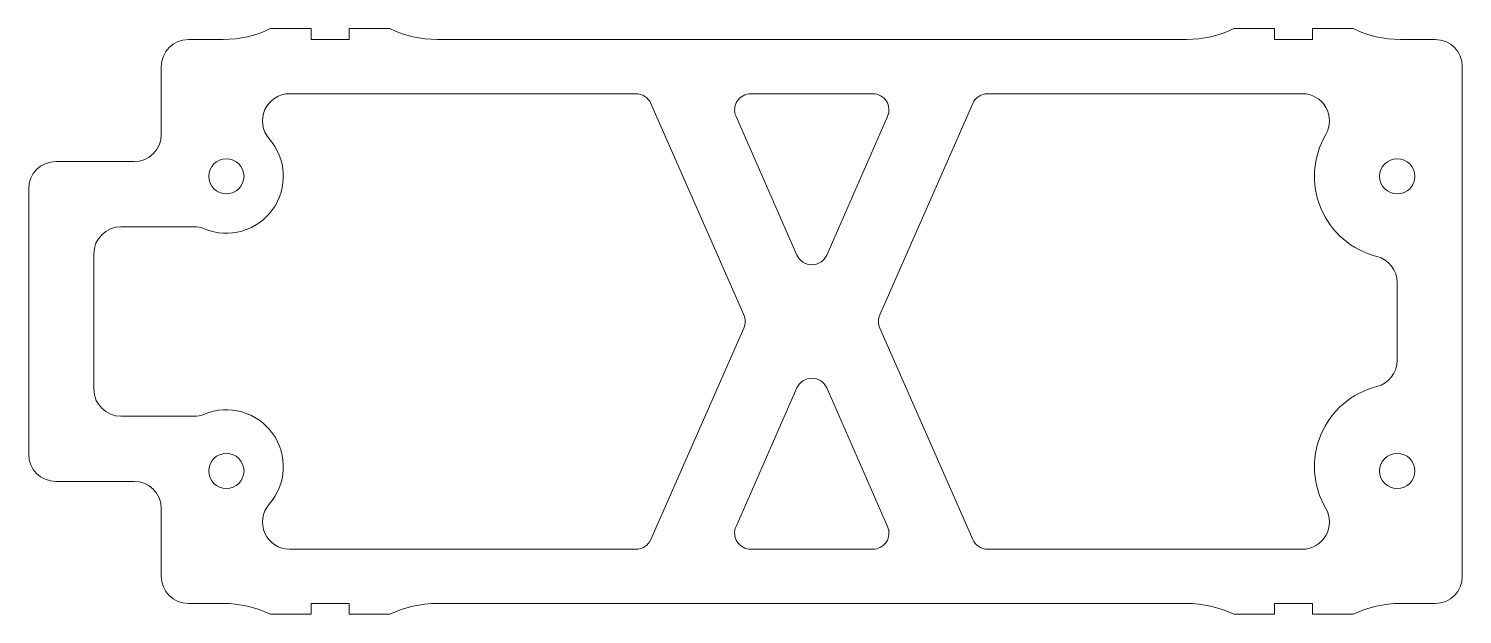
# Model space of a CAD drawing. Header units: inches. Extents: x -2.95 to -0.31, y -0.09 to 0.99.
import ezdxf

# ---------------------------------------------------------------- set-up
doc = ezdxf.new("R2010")
doc.units = ezdxf.units.IN
doc.header["$MEASUREMENT"] = 0

msp = doc.modelspace()

# ---------------------------------------------------------------- linework, layer by layer
at = {"color": 7, "linetype": 'Continuous', "lineweight": 15}
for p, q in [((-2.4264, 0.9928), (-2.5014, 0.9928)), ((-2.4264, 0.9728), (-2.4264, 0.9928)), ((-2.3564, 0.9928), (-2.3564, 0.9728)), ((-2.2814, 0.9928), (-2.3564, 0.9928)), ((-0.6514, 0.9928), (-0.7264, 0.9928)), ((-0.6514, 0.9728), (-0.6514, 0.9928)), ((-0.5814, 0.9928), (-0.5814, 0.9728)), ((-0.5064, 0.9928), (-0.5814, 0.9928)), ((-2.5886, 0.9728), (-2.6527, 0.9728)), ((-2.3564, 0.9728), (-2.4264, 0.9728)), ((-0.8136, 0.9728), (-2.1943, 0.9728)), ((-0.5814, 0.9728), (-0.6514, 0.9728)), ((-0.3552, 0.9728), (-0.4193, 0.9728)), ((-2.7027, 0.9228), (-2.7027, 0.7975)), ((-0.3052, -0.0172), (-0.3052, 0.9228)), ((-1.828, 0.8728), (-2.4662, 0.8728)), ((-1.3917, 0.8728), (-1.6161, 0.8728)), ((-0.5999, 0.8728), (-1.1798, 0.8728)), ((-1.6292, 0.4648), (-1.8006, 0.8548)), ((-1.2073, 0.8548), (-1.3786, 0.4648)), ((-1.6436, 0.8307), (-1.5314, 0.5753)), ((-1.4765, 0.5753), (-1.3643, 0.8307)), ((-2.7527, 0.7475), (-2.897, 0.7475)), ((-2.947, 0.6975), (-2.947, 0.208)), ((-2.6426, 0.6275), (-2.777, 0.6275)), ((-2.827, 0.5775), (-2.827, 0.328)), ((-0.4252, 0.3812), (-0.4252, 0.5243)), ((-1.8006, 0.0507), (-1.6292, 0.4407)), ((-1.3786, 0.4407), (-1.2073, 0.0507)), ((-1.5314, 0.3302), (-1.6436, 0.0748)), ((-1.3643, 0.0748), (-1.4765, 0.3302)), ((-2.777, 0.278), (-2.6426, 0.278)), ((-2.897, 0.158), (-2.7527, 0.158)), ((-2.7027, 0.108), (-2.7027, -0.0172)), ((-2.4662, 0.0328), (-1.828, 0.0328)), ((-1.6161, 0.0328), (-1.3917, 0.0328)), ((-1.1798, 0.0328), (-0.5999, 0.0328)), ((-2.6527, -0.0672), (-2.5886, -0.0672)), ((-2.4264, -0.0672), (-2.3564, -0.0672)), ((-2.4264, -0.0872), (-2.4264, -0.0672)), ((-2.3564, -0.0672), (-2.3564, -0.0872)), ((-2.1943, -0.0672), (-0.8136, -0.0672)), ((-0.6514, -0.0672), (-0.5814, -0.0672)), ((-0.6514, -0.0872), (-0.6514, -0.0672)), ((-0.5814, -0.0672), (-0.5814, -0.0872)), ((-0.4193, -0.0672), (-0.3552, -0.0672)), ((-2.5014, -0.0872), (-2.4264, -0.0872)), ((-2.3564, -0.0872), (-2.2814, -0.0872)), ((-0.7264, -0.0872), (-0.6514, -0.0872)), ((-0.5814, -0.0872), (-0.5064, -0.0872))]:
    msp.add_line(p, q, dxfattribs=at)
for centre in [(-2.5827, 0.7205), (-0.4252, 0.7205), (-2.5827, 0.1772), (-0.4252, 0.1772)]:
    msp.add_circle(centre, 0.0325, dxfattribs=at)
for centre, radius, start, end in [((-2.5886, 1.1728), 0.2, 270, 295.8419), ((-2.1943, 1.1728), 0.2, 244.1581, 270), ((-0.8136, 1.1728), 0.2, 270, 295.8419), ((-0.4193, 1.1728), 0.2, 244.1581, 270), ((-2.6527, 0.9228), 0.05, 90, 180), ((-0.3552, 0.9228), 0.05, 0, 90), ((-2.4662, 0.8228), 0.05, 90, 221.292), ((-1.828, 0.8428), 0.03, 23.7164, 90), ((-1.6161, 0.8428), 0.03, 90, 203.7164), ((-1.3917, 0.8428), 0.03, 336.2836, 90), ((-1.1798, 0.8428), 0.03, 90, 156.2836), ((-0.5999, 0.8228), 0.05, 329.6583, 90), ((-2.7527, 0.7975), 0.05, 270, 0), ((-0.4252, 0.7205), 0.1525, 149.6583, 255.7036), ((-2.5827, 0.7205), 0.105, 247.268, 41.292), ((-2.897, 0.6975), 0.05, 90, 180), ((-2.777, 0.5775), 0.05, 90, 180), ((-2.6426, 0.5775), 0.05, 67.268, 90), ((-1.5039, 0.5873), 0.03, 203.7164, 336.2836), ((-0.4752, 0.5243), 0.05, 0, 75.7036), ((-1.6567, 0.4528), 0.03, 336.2836, 23.7164), ((-1.3512, 0.4528), 0.03, 156.2836, 203.7164), ((-0.4752, 0.3812), 0.05, 284.2964, 0), ((-1.5039, 0.3182), 0.03, 23.7164, 156.2836), ((-2.777, 0.328), 0.05, 180, 270), ((-0.4252, 0.185), 0.1525, 104.2964, 210.3417), ((-2.6426, 0.328), 0.05, 270, 292.732), ((-2.5827, 0.185), 0.105, 318.708, 112.732), ((-2.897, 0.208), 0.05, 180, 270), ((-2.7527, 0.108), 0.05, 0, 90), ((-2.4662, 0.0828), 0.05, 138.708, 270), ((-0.5999, 0.0828), 0.05, 270, 30.3417), ((-1.6161, 0.0628), 0.03, 156.2836, 270), ((-1.3917, 0.0628), 0.03, 270, 23.7164), ((-1.828, 0.0628), 0.03, 270, 336.2836), ((-1.1798, 0.0628), 0.03, 203.7164, 270), ((-2.6527, -0.0172), 0.05, 180, 270), ((-0.3552, -0.0172), 0.05, 270, 0), ((-2.5886, -0.2672), 0.2, 64.1581, 90), ((-2.1943, -0.2672), 0.2, 90, 115.8419), ((-0.8136, -0.2672), 0.2, 64.1581, 90), ((-0.4193, -0.2672), 0.2, 90, 115.8419)]:
    msp.add_arc(centre, radius, start, end, dxfattribs=at)

doc.saveas('drawing.dxf')
